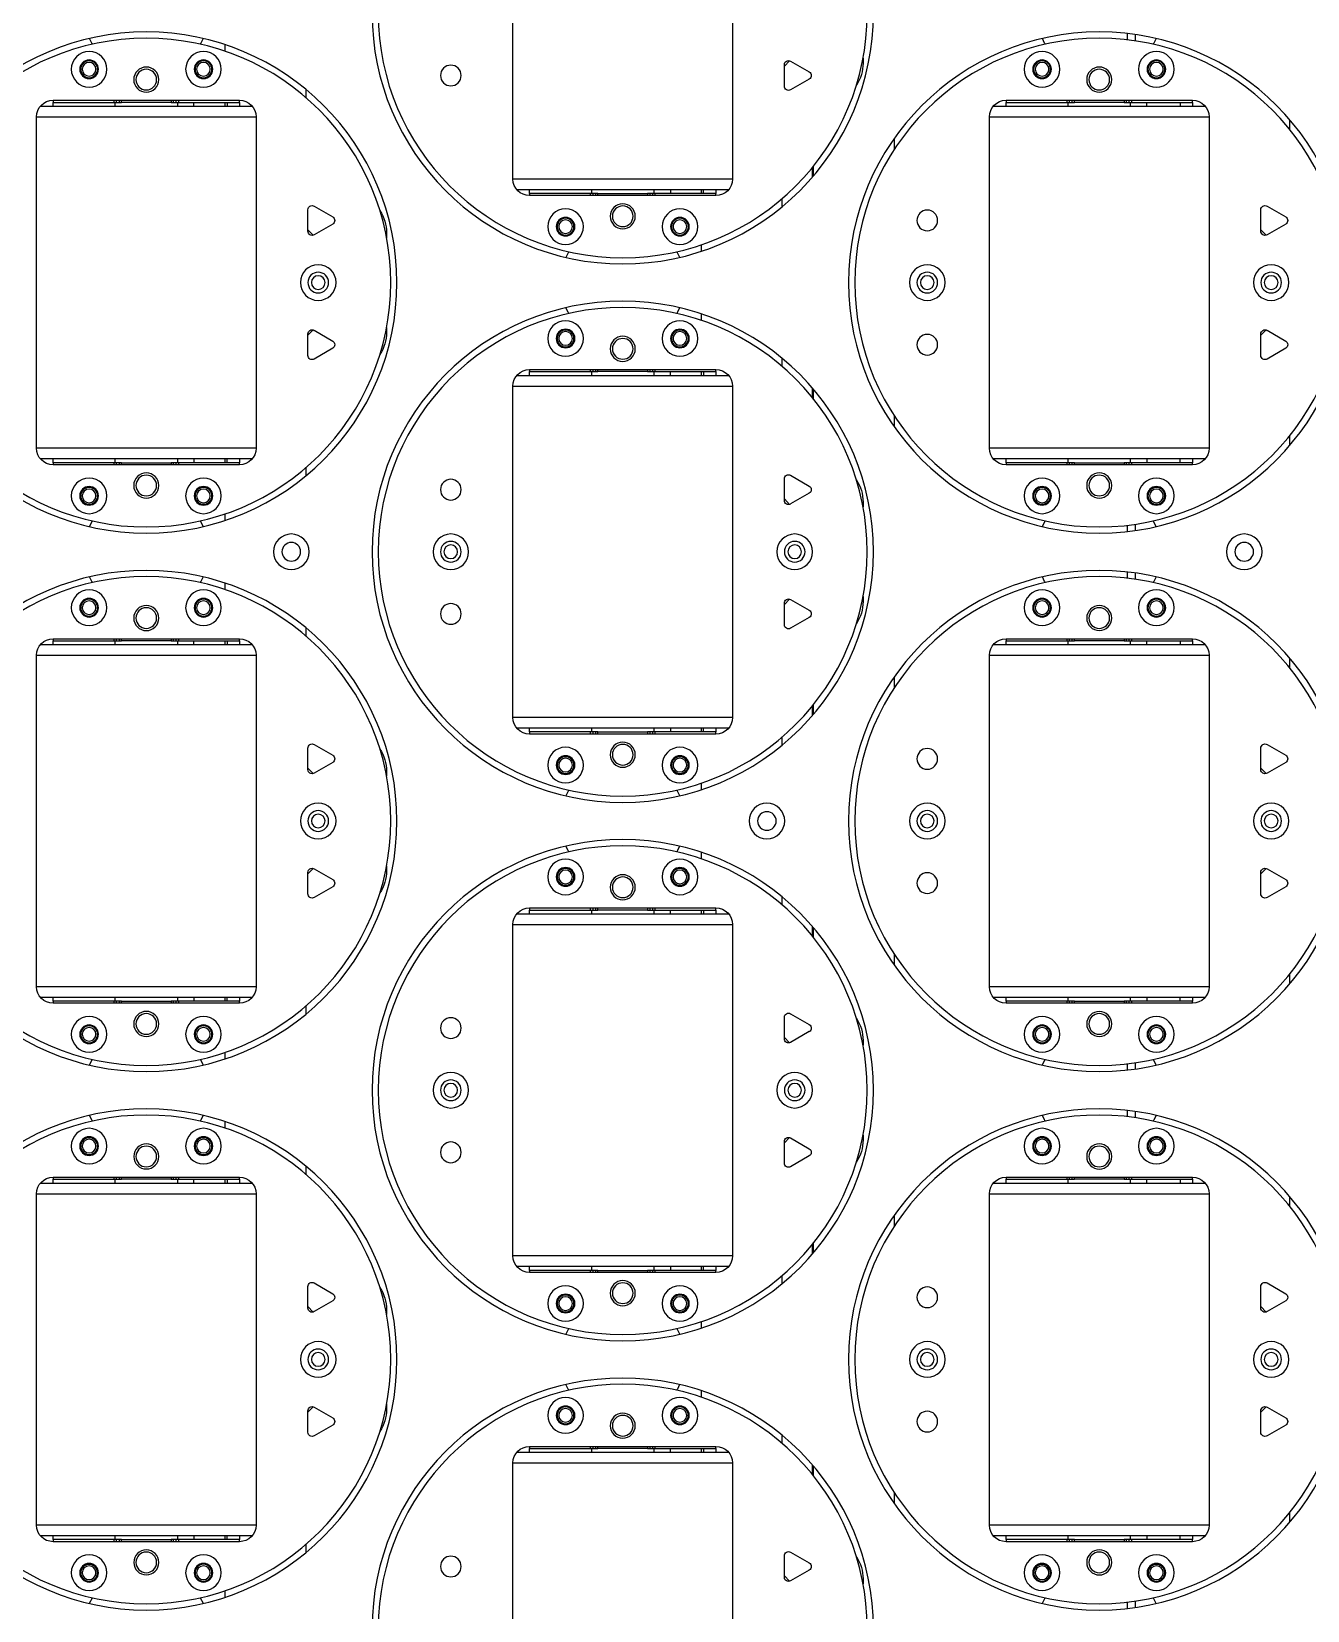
# Model space of a CAD drawing. Header units: millimetres. Extents: x 845401 to 948039, y 511594 to 550263.
# Drawn here: x 916434.9 to 916742.9, y 531556.1 to 531937.3 of the extents above; entities that cross this region are included whole.
import ezdxf

# ---------------------------------------------------------------- set-up
doc = ezdxf.new("R2010")
doc.units = ezdxf.units.MM
doc.layers.add('00', color=7, linetype='Continuous')
doc.layers.add('A-剖-0.10mm.......SECT-L01', color=255, linetype='Continuous', lineweight=18)

# ---------------------------------------------------------------- blocks, each defined once
blk = doc.blocks.new('1260包胶摆轮')
at = {"color": 7, "linetype": 'Continuous', "lineweight": 25}
for p, q in [((4842697.88, 878946.8), (4842697.88, 878866.8)), ((4842750.88, 878866.8), (4842750.88, 878946.8)), ((4842628.38, 878899.24), (4842628.38, 878897.66)), ((4842846.16, 878900.41), (4842846.16, 878901.92)), ((4842763.38, 878894.05), (4842764.64, 878895.36)), ((4842769.38, 878892.66), (4842764.88, 878895.26)), ((4842782.38, 878894.8), (4842782.38, 878895.96)), ((4842763.38, 878894.4), (4842763.38, 878889.2)), ((4842764.88, 878888.33), (4842769.38, 878890.93)), ((4842647.88, 878886.51), (4842647.88, 878888.47)), ((4842583.76, 878884.3), (4842635.01, 878884.3)), ((4842631.88, 878885.8), (4842586.88, 878885.8)), ((4842586.88, 878885.3), (4842586.88, 878885.8)), ((4842601.63, 878885.3), (4842586.88, 878885.3)), ((4842586.88, 878885.3), (4842586.88, 878884.3)), ((4842601.63, 878885.8), (4842601.63, 878885.3)), ((4842602.22, 878885.3), (4842601.63, 878885.3)), ((4842601.88, 878885.3), (4842601.88, 878884.3)), ((4842602.8, 878885.3), (4842602.22, 878885.3)), ((4842603.38, 878885.3), (4842602.8, 878885.3)), ((4842603.38, 878885.8), (4842603.38, 878885.3)), ((4842603.38, 878885.3), (4842615.38, 878885.3)), ((4842615.38, 878885.3), (4842615.38, 878885.8)), ((4842615.97, 878885.3), (4842615.38, 878885.3)), ((4842616.55, 878885.3), (4842615.97, 878885.3)), ((4842617.13, 878885.3), (4842616.55, 878885.3)), ((4842616.88, 878884.3), (4842616.88, 878885.3)), ((4842617.13, 878885.3), (4842617.13, 878885.8)), ((4842631.88, 878885.3), (4842617.13, 878885.3)), ((4842620.88, 878884.3), (4842620.88, 878885.3)), ((4842628.38, 878885.3), (4842628.38, 878884.3)), ((4842628.88, 878885.3), (4842628.88, 878884.3)), ((4842631.88, 878885.8), (4842631.88, 878885.3)), ((4842631.88, 878884.3), (4842631.88, 878885.3)), ((4842813.76, 878884.3), (4842865.01, 878884.3)), ((4842861.88, 878885.8), (4842816.88, 878885.8)), ((4842816.88, 878885.3), (4842816.88, 878885.8)), ((4842831.63, 878885.3), (4842816.88, 878885.3)), ((4842816.88, 878885.3), (4842816.88, 878884.3)), ((4842831.63, 878885.8), (4842831.63, 878885.3)), ((4842832.22, 878885.3), (4842831.63, 878885.3)), ((4842831.88, 878885.3), (4842831.88, 878884.3)), ((4842832.8, 878885.3), (4842832.22, 878885.3)), ((4842833.38, 878885.3), (4842832.8, 878885.3)), ((4842833.38, 878885.8), (4842833.38, 878885.3)), ((4842833.38, 878885.3), (4842845.38, 878885.3)), ((4842845.38, 878885.3), (4842845.38, 878885.8)), ((4842845.97, 878885.3), (4842845.38, 878885.3)), ((4842846.55, 878885.3), (4842845.97, 878885.3)), ((4842847.13, 878885.3), (4842846.55, 878885.3)), ((4842846.88, 878884.3), (4842846.88, 878885.3)), ((4842847.13, 878885.3), (4842847.13, 878885.8)), ((4842861.88, 878885.3), (4842847.13, 878885.3)), ((4842850.88, 878884.3), (4842850.88, 878885.3)), ((4842858.88, 878885.3), (4842858.88, 878884.3)), ((4842861.88, 878885.8), (4842861.88, 878885.3)), ((4842861.88, 878884.3), (4842861.88, 878885.3)), ((4842582.88, 878881.8), (4842582.88, 878801.8)), ((4842635.88, 878801.8), (4842635.88, 878881.8)), ((4842812.88, 878881.8), (4842812.88, 878801.8)), ((4842865.88, 878801.8), (4842865.88, 878881.8)), ((4842885.38, 878881.1), (4842885.38, 878878.74)), ((4842789.88, 878873.9), (4842789.88, 878876.58)), ((4842770.38, 878869.85), (4842770.38, 878867.5)), ((4842750.01, 878864.3), (4842698.76, 878864.3)), ((4842701.88, 878864.3), (4842701.88, 878863.3)), ((4842716.88, 878864.3), (4842716.88, 878863.3)), ((4842731.88, 878863.3), (4842731.88, 878864.3)), ((4842735.88, 878864.3), (4842735.88, 878863.3)), ((4842743.38, 878864.3), (4842743.38, 878863.3)), ((4842743.88, 878863.3), (4842743.88, 878864.3)), ((4842746.88, 878863.3), (4842746.88, 878864.3)), ((4842701.88, 878862.8), (4842701.88, 878863.3)), ((4842701.88, 878863.3), (4842716.63, 878863.3)), ((4842701.88, 878862.8), (4842746.88, 878862.8)), ((4842716.63, 878863.3), (4842716.63, 878862.8)), ((4842716.63, 878863.3), (4842717.22, 878863.3)), ((4842717.22, 878863.3), (4842717.8, 878863.3)), ((4842717.8, 878863.3), (4842718.38, 878863.3)), ((4842730.38, 878863.3), (4842718.38, 878863.3)), ((4842718.38, 878863.3), (4842718.38, 878862.8)), ((4842730.38, 878862.8), (4842730.38, 878863.3)), ((4842730.38, 878863.3), (4842730.97, 878863.3)), ((4842730.97, 878863.3), (4842731.55, 878863.3)), ((4842731.55, 878863.3), (4842732.13, 878863.3)), ((4842732.13, 878863.3), (4842746.88, 878863.3)), ((4842732.13, 878862.8), (4842732.13, 878863.3)), ((4842746.88, 878863.3), (4842746.88, 878862.8)), ((4842762.88, 878862.09), (4842762.88, 878860.13)), ((4842648.38, 878859.4), (4842648.38, 878854.2)), ((4842654.38, 878857.66), (4842649.88, 878860.26)), ((4842878.38, 878859.4), (4842878.38, 878854.2)), ((4842884.38, 878857.66), (4842879.88, 878860.26)), ((4842649.64, 878853.23), (4842648.38, 878854.54)), ((4842649.88, 878853.33), (4842654.38, 878855.93)), ((4842667.38, 878852.63), (4842667.38, 878853.8)), ((4842879.64, 878853.23), (4842878.38, 878854.54)), ((4842879.88, 878853.33), (4842884.38, 878855.93)), ((4842743.38, 878850.94), (4842743.38, 878849.36)), ((4842743.38, 878834.24), (4842743.38, 878832.66)), ((4842648.38, 878829.05), (4842649.64, 878830.36)), ((4842654.38, 878827.66), (4842649.88, 878830.26)), ((4842667.38, 878829.8), (4842667.38, 878830.96)), ((4842878.38, 878829.05), (4842879.64, 878830.36)), ((4842884.38, 878827.66), (4842879.88, 878830.26)), ((4842648.38, 878829.4), (4842648.38, 878824.2)), ((4842878.38, 878829.4), (4842878.38, 878824.2)), ((4842649.88, 878823.33), (4842654.38, 878825.93)), ((4842762.88, 878823.47), (4842762.88, 878821.51)), ((4842879.88, 878823.33), (4842884.38, 878825.93)), ((4842698.76, 878819.3), (4842750.01, 878819.3)), ((4842746.88, 878820.8), (4842701.88, 878820.8)), ((4842701.88, 878820.3), (4842701.88, 878820.8)), ((4842716.63, 878820.3), (4842701.88, 878820.3)), ((4842701.88, 878820.3), (4842701.88, 878819.3)), ((4842716.63, 878820.8), (4842716.63, 878820.3)), ((4842717.22, 878820.3), (4842716.63, 878820.3)), ((4842716.88, 878820.3), (4842716.88, 878819.3)), ((4842717.8, 878820.3), (4842717.22, 878820.3)), ((4842718.38, 878820.3), (4842717.8, 878820.3)), ((4842718.38, 878820.8), (4842718.38, 878820.3)), ((4842718.38, 878820.3), (4842730.38, 878820.3)), ((4842730.38, 878820.3), (4842730.38, 878820.8)), ((4842730.97, 878820.3), (4842730.38, 878820.3)), ((4842731.55, 878820.3), (4842730.97, 878820.3)), ((4842732.13, 878820.3), (4842731.55, 878820.3)), ((4842731.88, 878819.3), (4842731.88, 878820.3)), ((4842732.13, 878820.3), (4842732.13, 878820.8)), ((4842746.88, 878820.3), (4842732.13, 878820.3)), ((4842735.88, 878819.3), (4842735.88, 878820.3)), ((4842743.38, 878820.3), (4842743.38, 878819.3)), ((4842743.88, 878820.3), (4842743.88, 878819.3)), ((4842746.88, 878820.8), (4842746.88, 878820.3)), ((4842746.88, 878819.3), (4842746.88, 878820.3)), ((4842697.88, 878816.8), (4842697.88, 878736.8)), ((4842750.88, 878736.8), (4842750.88, 878816.8)), ((4842770.38, 878816.1), (4842770.38, 878813.74)), ((4842789.88, 878807.01), (4842789.88, 878809.69)), ((4842885.38, 878804.85), (4842885.38, 878802.5)), ((4842635.01, 878799.3), (4842583.76, 878799.3)), ((4842586.88, 878799.3), (4842586.88, 878798.3)), ((4842586.88, 878797.8), (4842586.88, 878798.3)), ((4842586.88, 878798.3), (4842601.63, 878798.3)), ((4842586.88, 878797.8), (4842631.88, 878797.8)), ((4842601.63, 878798.3), (4842601.63, 878797.8)), ((4842601.63, 878798.3), (4842602.22, 878798.3)), ((4842601.88, 878799.3), (4842601.88, 878798.3)), ((4842602.22, 878798.3), (4842602.8, 878798.3)), ((4842602.8, 878798.3), (4842603.38, 878798.3)), ((4842615.38, 878798.3), (4842603.38, 878798.3)), ((4842603.38, 878798.3), (4842603.38, 878797.8)), ((4842615.38, 878797.8), (4842615.38, 878798.3)), ((4842615.38, 878798.3), (4842615.97, 878798.3)), ((4842615.97, 878798.3), (4842616.55, 878798.3)), ((4842616.55, 878798.3), (4842617.13, 878798.3)), ((4842616.88, 878798.3), (4842616.88, 878799.3)), ((4842617.13, 878797.8), (4842617.13, 878798.3)), ((4842617.13, 878798.3), (4842631.88, 878798.3)), ((4842620.88, 878799.3), (4842620.88, 878798.3)), ((4842628.38, 878799.3), (4842628.38, 878798.3)), ((4842628.88, 878798.3), (4842628.88, 878799.3)), ((4842631.88, 878798.3), (4842631.88, 878799.3)), ((4842631.88, 878798.3), (4842631.88, 878797.8)), ((4842647.88, 878795.13), (4842647.88, 878797.09)), ((4842865.01, 878799.3), (4842813.76, 878799.3)), ((4842816.88, 878799.3), (4842816.88, 878798.3)), ((4842816.88, 878797.8), (4842816.88, 878798.3)), ((4842816.88, 878798.3), (4842831.63, 878798.3)), ((4842816.88, 878797.8), (4842861.88, 878797.8)), ((4842831.63, 878798.3), (4842831.63, 878797.8)), ((4842831.63, 878798.3), (4842832.22, 878798.3)), ((4842831.88, 878799.3), (4842831.88, 878798.3)), ((4842832.22, 878798.3), (4842832.8, 878798.3)), ((4842832.8, 878798.3), (4842833.38, 878798.3)), ((4842845.38, 878798.3), (4842833.38, 878798.3)), ((4842833.38, 878798.3), (4842833.38, 878797.8)), ((4842845.38, 878797.8), (4842845.38, 878798.3)), ((4842845.38, 878798.3), (4842845.97, 878798.3)), ((4842845.97, 878798.3), (4842846.55, 878798.3)), ((4842846.55, 878798.3), (4842847.13, 878798.3)), ((4842846.88, 878798.3), (4842846.88, 878799.3)), ((4842847.13, 878798.3), (4842861.88, 878798.3)), ((4842847.13, 878797.8), (4842847.13, 878798.3)), ((4842850.88, 878799.3), (4842850.88, 878798.3)), ((4842858.88, 878798.3), (4842858.88, 878799.3)), ((4842861.88, 878798.3), (4842861.88, 878799.3)), ((4842861.88, 878798.3), (4842861.88, 878797.8)), ((4842763.38, 878794.4), (4842763.38, 878789.2)), ((4842769.38, 878792.66), (4842764.88, 878795.26)), ((4842764.64, 878788.23), (4842763.38, 878789.54)), ((4842764.88, 878788.33), (4842769.38, 878790.93)), ((4842782.38, 878787.63), (4842782.38, 878788.8)), ((4842628.38, 878785.94), (4842628.38, 878784.36)), ((4842846.16, 878781.68), (4842846.16, 878783.19)), ((4842628.38, 878769.24), (4842628.38, 878767.66)), ((4842846.16, 878770.41), (4842846.16, 878771.92)), ((4842763.38, 878764.05), (4842764.64, 878765.36)), ((4842769.38, 878762.66), (4842764.88, 878765.26)), ((4842782.38, 878764.8), (4842782.38, 878765.96)), ((4842763.38, 878764.4), (4842763.38, 878759.2)), ((4842647.88, 878756.51), (4842647.88, 878758.47)), ((4842764.88, 878758.33), (4842769.38, 878760.93)), ((4842583.76, 878754.3), (4842635.01, 878754.3)), ((4842631.88, 878755.8), (4842586.88, 878755.8)), ((4842586.88, 878755.3), (4842586.88, 878755.8)), ((4842601.63, 878755.3), (4842586.88, 878755.3)), ((4842586.88, 878755.3), (4842586.88, 878754.3)), ((4842601.63, 878755.8), (4842601.63, 878755.3)), ((4842602.22, 878755.3), (4842601.63, 878755.3)), ((4842601.88, 878755.3), (4842601.88, 878754.3)), ((4842602.8, 878755.3), (4842602.22, 878755.3)), ((4842603.38, 878755.3), (4842602.8, 878755.3)), ((4842603.38, 878755.8), (4842603.38, 878755.3)), ((4842603.38, 878755.3), (4842615.38, 878755.3)), ((4842615.38, 878755.3), (4842615.38, 878755.8)), ((4842615.97, 878755.3), (4842615.38, 878755.3)), ((4842616.55, 878755.3), (4842615.97, 878755.3)), ((4842617.13, 878755.3), (4842616.55, 878755.3)), ((4842616.88, 878754.3), (4842616.88, 878755.3)), ((4842617.13, 878755.3), (4842617.13, 878755.8)), ((4842631.88, 878755.3), (4842617.13, 878755.3)), ((4842620.88, 878754.3), (4842620.88, 878755.3)), ((4842628.38, 878755.3), (4842628.38, 878754.3)), ((4842628.88, 878755.3), (4842628.88, 878754.3)), ((4842631.88, 878755.8), (4842631.88, 878755.3)), ((4842631.88, 878754.3), (4842631.88, 878755.3)), ((4842813.76, 878754.3), (4842865.01, 878754.3)), ((4842861.88, 878755.8), (4842816.88, 878755.8)), ((4842816.88, 878755.3), (4842816.88, 878755.8)), ((4842831.63, 878755.3), (4842816.88, 878755.3)), ((4842816.88, 878755.3), (4842816.88, 878754.3)), ((4842831.63, 878755.8), (4842831.63, 878755.3)), ((4842832.22, 878755.3), (4842831.63, 878755.3)), ((4842831.88, 878755.3), (4842831.88, 878754.3)), ((4842832.8, 878755.3), (4842832.22, 878755.3)), ((4842833.38, 878755.3), (4842832.8, 878755.3)), ((4842833.38, 878755.8), (4842833.38, 878755.3)), ((4842833.38, 878755.3), (4842845.38, 878755.3)), ((4842845.38, 878755.3), (4842845.38, 878755.8)), ((4842845.97, 878755.3), (4842845.38, 878755.3)), ((4842846.55, 878755.3), (4842845.97, 878755.3)), ((4842847.13, 878755.3), (4842846.55, 878755.3)), ((4842846.88, 878754.3), (4842846.88, 878755.3)), ((4842847.13, 878755.3), (4842847.13, 878755.8)), ((4842861.88, 878755.3), (4842847.13, 878755.3)), ((4842850.88, 878754.3), (4842850.88, 878755.3)), ((4842858.88, 878755.3), (4842858.88, 878754.3)), ((4842861.88, 878755.8), (4842861.88, 878755.3)), ((4842861.88, 878754.3), (4842861.88, 878755.3)), ((4842582.88, 878751.8), (4842582.88, 878671.8)), ((4842635.88, 878671.8), (4842635.88, 878751.8)), ((4842812.88, 878751.8), (4842812.88, 878671.8)), ((4842865.88, 878671.8), (4842865.88, 878751.8)), ((4842885.38, 878751.1), (4842885.38, 878748.74)), ((4842789.88, 878743.9), (4842789.88, 878746.58)), ((4842770.38, 878739.85), (4842770.38, 878737.5)), ((4842750.01, 878734.3), (4842698.76, 878734.3)), ((4842701.88, 878734.3), (4842701.88, 878733.3)), ((4842701.88, 878733.3), (4842716.63, 878733.3)), ((4842701.88, 878732.8), (4842701.88, 878733.3)), ((4842701.88, 878732.8), (4842746.88, 878732.8)), ((4842716.63, 878733.3), (4842716.63, 878732.8)), ((4842716.63, 878733.3), (4842717.22, 878733.3)), ((4842716.88, 878734.3), (4842716.88, 878733.3)), ((4842717.22, 878733.3), (4842717.8, 878733.3)), ((4842717.8, 878733.3), (4842718.38, 878733.3)), ((4842730.38, 878733.3), (4842718.38, 878733.3)), ((4842718.38, 878733.3), (4842718.38, 878732.8)), ((4842730.38, 878732.8), (4842730.38, 878733.3)), ((4842730.38, 878733.3), (4842730.97, 878733.3)), ((4842730.97, 878733.3), (4842731.55, 878733.3)), ((4842731.55, 878733.3), (4842732.13, 878733.3)), ((4842731.88, 878733.3), (4842731.88, 878734.3)), ((4842732.13, 878732.8), (4842732.13, 878733.3)), ((4842732.13, 878733.3), (4842746.88, 878733.3)), ((4842735.88, 878734.3), (4842735.88, 878733.3)), ((4842743.38, 878734.3), (4842743.38, 878733.3)), ((4842743.88, 878733.3), (4842743.88, 878734.3)), ((4842746.88, 878733.3), (4842746.88, 878734.3)), ((4842746.88, 878733.3), (4842746.88, 878732.8)), ((4842762.88, 878732.09), (4842762.88, 878730.13)), ((4842648.38, 878729.4), (4842648.38, 878724.2)), ((4842654.38, 878727.66), (4842649.88, 878730.26)), ((4842878.38, 878729.4), (4842878.38, 878724.2)), ((4842884.38, 878727.66), (4842879.88, 878730.26)), ((4842649.64, 878723.23), (4842648.38, 878724.54)), ((4842649.88, 878723.33), (4842654.38, 878725.93)), ((4842667.38, 878722.63), (4842667.38, 878723.8)), ((4842879.64, 878723.23), (4842878.38, 878724.54)), ((4842879.88, 878723.33), (4842884.38, 878725.93)), ((4842743.38, 878720.94), (4842743.38, 878719.36)), ((4842743.38, 878704.24), (4842743.38, 878702.66)), ((4842648.38, 878699.05), (4842649.64, 878700.36)), ((4842667.38, 878699.8), (4842667.38, 878700.96)), ((4842878.38, 878699.05), (4842879.64, 878700.36)), ((4842648.38, 878699.4), (4842648.38, 878694.2)), ((4842654.38, 878697.66), (4842649.88, 878700.26)), ((4842878.38, 878699.4), (4842878.38, 878694.2)), ((4842884.38, 878697.66), (4842879.88, 878700.26)), ((4842649.88, 878693.33), (4842654.38, 878695.93)), ((4842762.88, 878693.47), (4842762.88, 878691.51)), ((4842879.88, 878693.33), (4842884.38, 878695.93)), ((4842698.76, 878689.3), (4842750.01, 878689.3)), ((4842746.88, 878690.8), (4842701.88, 878690.8)), ((4842701.88, 878690.3), (4842701.88, 878690.8)), ((4842716.63, 878690.3), (4842701.88, 878690.3)), ((4842701.88, 878690.3), (4842701.88, 878689.3)), ((4842716.63, 878690.8), (4842716.63, 878690.3)), ((4842717.22, 878690.3), (4842716.63, 878690.3)), ((4842716.88, 878690.3), (4842716.88, 878689.3)), ((4842717.8, 878690.3), (4842717.22, 878690.3)), ((4842718.38, 878690.3), (4842717.8, 878690.3)), ((4842718.38, 878690.8), (4842718.38, 878690.3)), ((4842718.38, 878690.3), (4842730.38, 878690.3)), ((4842730.38, 878690.3), (4842730.38, 878690.8)), ((4842730.97, 878690.3), (4842730.38, 878690.3)), ((4842731.55, 878690.3), (4842730.97, 878690.3)), ((4842732.13, 878690.3), (4842731.55, 878690.3)), ((4842731.88, 878689.3), (4842731.88, 878690.3)), ((4842732.13, 878690.3), (4842732.13, 878690.8)), ((4842746.88, 878690.3), (4842732.13, 878690.3)), ((4842735.88, 878689.3), (4842735.88, 878690.3)), ((4842743.38, 878690.3), (4842743.38, 878689.3)), ((4842743.88, 878690.3), (4842743.88, 878689.3)), ((4842746.88, 878690.8), (4842746.88, 878690.3)), ((4842746.88, 878689.3), (4842746.88, 878690.3)), ((4842697.88, 878686.8), (4842697.88, 878606.8)), ((4842750.88, 878606.8), (4842750.88, 878686.8)), ((4842770.38, 878686.1), (4842770.38, 878683.74)), ((4842789.88, 878677.01), (4842789.88, 878679.69)), ((4842885.38, 878674.85), (4842885.38, 878672.5)), ((4842635.01, 878669.3), (4842583.76, 878669.3)), ((4842586.88, 878669.3), (4842586.88, 878668.3)), ((4842586.88, 878668.3), (4842601.63, 878668.3)), ((4842586.88, 878667.8), (4842586.88, 878668.3)), ((4842586.88, 878667.8), (4842631.88, 878667.8)), ((4842601.63, 878668.3), (4842601.63, 878667.8)), ((4842601.63, 878668.3), (4842602.22, 878668.3)), ((4842601.88, 878669.3), (4842601.88, 878668.3)), ((4842602.22, 878668.3), (4842602.8, 878668.3)), ((4842602.8, 878668.3), (4842603.38, 878668.3)), ((4842615.38, 878668.3), (4842603.38, 878668.3)), ((4842603.38, 878668.3), (4842603.38, 878667.8)), ((4842615.38, 878667.8), (4842615.38, 878668.3)), ((4842615.38, 878668.3), (4842615.97, 878668.3)), ((4842615.97, 878668.3), (4842616.55, 878668.3)), ((4842616.55, 878668.3), (4842617.13, 878668.3)), ((4842616.88, 878668.3), (4842616.88, 878669.3)), ((4842617.13, 878668.3), (4842631.88, 878668.3)), ((4842617.13, 878667.8), (4842617.13, 878668.3)), ((4842620.88, 878669.3), (4842620.88, 878668.3)), ((4842628.38, 878669.3), (4842628.38, 878668.3)), ((4842628.88, 878668.3), (4842628.88, 878669.3)), ((4842631.88, 878668.3), (4842631.88, 878669.3)), ((4842631.88, 878668.3), (4842631.88, 878667.8)), ((4842647.88, 878665.13), (4842647.88, 878667.09)), ((4842865.01, 878669.3), (4842813.76, 878669.3)), ((4842816.88, 878669.3), (4842816.88, 878668.3)), ((4842816.88, 878667.8), (4842816.88, 878668.3)), ((4842816.88, 878668.3), (4842831.63, 878668.3)), ((4842816.88, 878667.8), (4842861.88, 878667.8)), ((4842831.63, 878668.3), (4842831.63, 878667.8)), ((4842831.63, 878668.3), (4842832.22, 878668.3)), ((4842831.88, 878669.3), (4842831.88, 878668.3)), ((4842832.22, 878668.3), (4842832.8, 878668.3)), ((4842832.8, 878668.3), (4842833.38, 878668.3)), ((4842845.38, 878668.3), (4842833.38, 878668.3)), ((4842833.38, 878668.3), (4842833.38, 878667.8)), ((4842845.38, 878667.8), (4842845.38, 878668.3)), ((4842845.38, 878668.3), (4842845.97, 878668.3)), ((4842845.97, 878668.3), (4842846.55, 878668.3)), ((4842846.55, 878668.3), (4842847.13, 878668.3)), ((4842846.88, 878668.3), (4842846.88, 878669.3)), ((4842847.13, 878667.8), (4842847.13, 878668.3)), ((4842847.13, 878668.3), (4842861.88, 878668.3)), ((4842850.88, 878669.3), (4842850.88, 878668.3)), ((4842858.88, 878668.3), (4842858.88, 878669.3)), ((4842861.88, 878668.3), (4842861.88, 878669.3)), ((4842861.88, 878668.3), (4842861.88, 878667.8)), ((4842763.38, 878664.4), (4842763.38, 878659.2)), ((4842769.38, 878662.66), (4842764.88, 878665.26)), ((4842764.64, 878658.23), (4842763.38, 878659.54)), ((4842764.88, 878658.33), (4842769.38, 878660.93)), ((4842782.38, 878657.63), (4842782.38, 878658.8)), ((4842628.38, 878655.94), (4842628.38, 878654.36)), ((4842846.16, 878651.68), (4842846.16, 878653.19)), ((4842846.16, 878640.41), (4842846.16, 878641.92)), ((4842628.38, 878639.24), (4842628.38, 878637.66)), ((4842782.38, 878634.8), (4842782.38, 878635.96)), ((4842763.38, 878634.05), (4842764.64, 878635.36)), ((4842763.38, 878634.4), (4842763.38, 878629.2)), ((4842769.38, 878632.66), (4842764.88, 878635.26)), ((4842647.88, 878626.51), (4842647.88, 878628.47)), ((4842764.88, 878628.33), (4842769.38, 878630.93)), ((4842583.76, 878624.3), (4842635.01, 878624.3)), ((4842631.88, 878625.8), (4842586.88, 878625.8)), ((4842586.88, 878625.3), (4842586.88, 878625.8)), ((4842601.63, 878625.3), (4842586.88, 878625.3)), ((4842586.88, 878625.3), (4842586.88, 878624.3)), ((4842601.63, 878625.8), (4842601.63, 878625.3)), ((4842602.22, 878625.3), (4842601.63, 878625.3)), ((4842601.88, 878625.3), (4842601.88, 878624.3)), ((4842602.8, 878625.3), (4842602.22, 878625.3)), ((4842603.38, 878625.3), (4842602.8, 878625.3)), ((4842603.38, 878625.8), (4842603.38, 878625.3)), ((4842603.38, 878625.3), (4842615.38, 878625.3)), ((4842615.38, 878625.3), (4842615.38, 878625.8)), ((4842615.97, 878625.3), (4842615.38, 878625.3)), ((4842616.55, 878625.3), (4842615.97, 878625.3)), ((4842617.13, 878625.3), (4842616.55, 878625.3)), ((4842616.88, 878624.3), (4842616.88, 878625.3)), ((4842617.13, 878625.3), (4842617.13, 878625.8)), ((4842631.88, 878625.3), (4842617.13, 878625.3)), ((4842620.88, 878624.3), (4842620.88, 878625.3)), ((4842628.38, 878625.3), (4842628.38, 878624.3)), ((4842628.88, 878625.3), (4842628.88, 878624.3)), ((4842631.88, 878625.8), (4842631.88, 878625.3)), ((4842631.88, 878624.3), (4842631.88, 878625.3)), ((4842813.76, 878624.3), (4842865.01, 878624.3)), ((4842861.88, 878625.8), (4842816.88, 878625.8)), ((4842816.88, 878625.3), (4842816.88, 878625.8)), ((4842831.63, 878625.3), (4842816.88, 878625.3)), ((4842816.88, 878625.3), (4842816.88, 878624.3)), ((4842831.63, 878625.8), (4842831.63, 878625.3)), ((4842832.22, 878625.3), (4842831.63, 878625.3)), ((4842831.88, 878625.3), (4842831.88, 878624.3)), ((4842832.8, 878625.3), (4842832.22, 878625.3)), ((4842833.38, 878625.3), (4842832.8, 878625.3)), ((4842833.38, 878625.8), (4842833.38, 878625.3)), ((4842833.38, 878625.3), (4842845.38, 878625.3)), ((4842845.38, 878625.3), (4842845.38, 878625.8)), ((4842845.97, 878625.3), (4842845.38, 878625.3)), ((4842846.55, 878625.3), (4842845.97, 878625.3)), ((4842847.13, 878625.3), (4842846.55, 878625.3)), ((4842846.88, 878624.3), (4842846.88, 878625.3)), ((4842847.13, 878625.3), (4842847.13, 878625.8)), ((4842861.88, 878625.3), (4842847.13, 878625.3)), ((4842850.88, 878624.3), (4842850.88, 878625.3)), ((4842858.88, 878625.3), (4842858.88, 878624.3)), ((4842861.88, 878625.8), (4842861.88, 878625.3)), ((4842861.88, 878624.3), (4842861.88, 878625.3)), ((4842582.88, 878621.8), (4842582.88, 878541.8)), ((4842635.88, 878541.8), (4842635.88, 878621.8)), ((4842812.88, 878621.8), (4842812.88, 878541.8)), ((4842865.88, 878541.8), (4842865.88, 878621.8)), ((4842885.38, 878621.1), (4842885.38, 878618.74)), ((4842789.88, 878613.9), (4842789.88, 878616.58)), ((4842770.38, 878609.85), (4842770.38, 878607.5)), ((4842750.01, 878604.3), (4842698.76, 878604.3)), ((4842701.88, 878604.3), (4842701.88, 878603.3)), ((4842701.88, 878602.8), (4842701.88, 878603.3)), ((4842701.88, 878603.3), (4842716.63, 878603.3)), ((4842701.88, 878602.8), (4842746.88, 878602.8)), ((4842716.63, 878603.3), (4842716.63, 878602.8)), ((4842716.63, 878603.3), (4842717.22, 878603.3)), ((4842716.88, 878604.3), (4842716.88, 878603.3)), ((4842717.22, 878603.3), (4842717.8, 878603.3)), ((4842717.8, 878603.3), (4842718.38, 878603.3)), ((4842730.38, 878603.3), (4842718.38, 878603.3)), ((4842718.38, 878603.3), (4842718.38, 878602.8)), ((4842730.38, 878602.8), (4842730.38, 878603.3)), ((4842730.38, 878603.3), (4842730.97, 878603.3)), ((4842730.97, 878603.3), (4842731.55, 878603.3)), ((4842731.55, 878603.3), (4842732.13, 878603.3)), ((4842731.88, 878603.3), (4842731.88, 878604.3)), ((4842732.13, 878602.8), (4842732.13, 878603.3)), ((4842732.13, 878603.3), (4842746.88, 878603.3)), ((4842735.88, 878604.3), (4842735.88, 878603.3)), ((4842743.38, 878604.3), (4842743.38, 878603.3)), ((4842743.88, 878603.3), (4842743.88, 878604.3)), ((4842746.88, 878603.3), (4842746.88, 878604.3)), ((4842746.88, 878603.3), (4842746.88, 878602.8)), ((4842762.88, 878602.09), (4842762.88, 878600.13)), ((4842648.38, 878599.4), (4842648.38, 878594.2)), ((4842654.38, 878597.66), (4842649.88, 878600.26)), ((4842878.38, 878599.4), (4842878.38, 878594.2)), ((4842884.38, 878597.66), (4842879.88, 878600.26)), ((4842649.64, 878593.23), (4842648.38, 878594.54)), ((4842649.88, 878593.33), (4842654.38, 878595.93)), ((4842667.38, 878592.63), (4842667.38, 878593.8)), ((4842879.64, 878593.23), (4842878.38, 878594.54)), ((4842879.88, 878593.33), (4842884.38, 878595.93)), ((4842743.38, 878590.94), (4842743.38, 878589.36)), ((4842667.38, 878569.8), (4842667.38, 878570.96)), ((4842743.38, 878574.24), (4842743.38, 878572.66)), ((4842648.38, 878569.05), (4842649.64, 878570.36)), ((4842648.38, 878569.4), (4842648.38, 878564.2)), ((4842654.38, 878567.66), (4842649.88, 878570.26)), ((4842878.38, 878569.05), (4842879.64, 878570.36)), ((4842878.38, 878569.4), (4842878.38, 878564.2)), ((4842884.38, 878567.66), (4842879.88, 878570.26)), ((4842649.88, 878563.33), (4842654.38, 878565.93)), ((4842762.88, 878563.47), (4842762.88, 878561.51)), ((4842879.88, 878563.33), (4842884.38, 878565.93)), ((4842698.76, 878559.3), (4842750.01, 878559.3)), ((4842746.88, 878560.8), (4842701.88, 878560.8)), ((4842701.88, 878560.3), (4842701.88, 878560.8)), ((4842716.63, 878560.3), (4842701.88, 878560.3)), ((4842701.88, 878560.3), (4842701.88, 878559.3)), ((4842716.63, 878560.8), (4842716.63, 878560.3)), ((4842717.22, 878560.3), (4842716.63, 878560.3)), ((4842716.88, 878560.3), (4842716.88, 878559.3)), ((4842717.8, 878560.3), (4842717.22, 878560.3)), ((4842718.38, 878560.3), (4842717.8, 878560.3)), ((4842718.38, 878560.8), (4842718.38, 878560.3)), ((4842718.38, 878560.3), (4842730.38, 878560.3)), ((4842730.38, 878560.3), (4842730.38, 878560.8)), ((4842730.97, 878560.3), (4842730.38, 878560.3)), ((4842731.55, 878560.3), (4842730.97, 878560.3)), ((4842732.13, 878560.3), (4842731.55, 878560.3)), ((4842731.88, 878559.3), (4842731.88, 878560.3)), ((4842732.13, 878560.3), (4842732.13, 878560.8)), ((4842746.88, 878560.3), (4842732.13, 878560.3)), ((4842735.88, 878559.3), (4842735.88, 878560.3)), ((4842743.38, 878560.3), (4842743.38, 878559.3)), ((4842743.88, 878560.3), (4842743.88, 878559.3)), ((4842746.88, 878560.8), (4842746.88, 878560.3)), ((4842746.88, 878559.3), (4842746.88, 878560.3)), ((4842697.88, 878556.8), (4842697.88, 878476.8)), ((4842750.88, 878476.8), (4842750.88, 878556.8)), ((4842770.38, 878556.1), (4842770.38, 878553.74)), ((4842789.88, 878547.01), (4842789.88, 878549.69)), ((4842885.38, 878544.85), (4842885.38, 878542.5)), ((4842635.01, 878539.3), (4842583.76, 878539.3)), ((4842586.88, 878539.3), (4842586.88, 878538.3)), ((4842586.88, 878537.8), (4842586.88, 878538.3)), ((4842586.88, 878538.3), (4842601.63, 878538.3)), ((4842586.88, 878537.8), (4842631.88, 878537.8)), ((4842601.63, 878538.3), (4842601.63, 878537.8)), ((4842601.63, 878538.3), (4842602.22, 878538.3)), ((4842601.88, 878539.3), (4842601.88, 878538.3)), ((4842602.22, 878538.3), (4842602.8, 878538.3)), ((4842602.8, 878538.3), (4842603.38, 878538.3)), ((4842615.38, 878538.3), (4842603.38, 878538.3)), ((4842603.38, 878538.3), (4842603.38, 878537.8)), ((4842615.38, 878537.8), (4842615.38, 878538.3)), ((4842615.38, 878538.3), (4842615.97, 878538.3)), ((4842615.97, 878538.3), (4842616.55, 878538.3)), ((4842616.55, 878538.3), (4842617.13, 878538.3)), ((4842616.88, 878538.3), (4842616.88, 878539.3)), ((4842617.13, 878537.8), (4842617.13, 878538.3)), ((4842617.13, 878538.3), (4842631.88, 878538.3)), ((4842620.88, 878539.3), (4842620.88, 878538.3)), ((4842628.38, 878539.3), (4842628.38, 878538.3)), ((4842628.88, 878538.3), (4842628.88, 878539.3)), ((4842631.88, 878538.3), (4842631.88, 878539.3)), ((4842631.88, 878538.3), (4842631.88, 878537.8)), ((4842647.88, 878535.13), (4842647.88, 878537.09)), ((4842865.01, 878539.3), (4842813.76, 878539.3)), ((4842816.88, 878539.3), (4842816.88, 878538.3)), ((4842816.88, 878537.8), (4842816.88, 878538.3)), ((4842816.88, 878538.3), (4842831.63, 878538.3)), ((4842816.88, 878537.8), (4842861.88, 878537.8)), ((4842831.63, 878538.3), (4842831.63, 878537.8)), ((4842831.63, 878538.3), (4842832.22, 878538.3)), ((4842831.88, 878539.3), (4842831.88, 878538.3)), ((4842832.22, 878538.3), (4842832.8, 878538.3)), ((4842832.8, 878538.3), (4842833.38, 878538.3)), ((4842845.38, 878538.3), (4842833.38, 878538.3)), ((4842833.38, 878538.3), (4842833.38, 878537.8)), ((4842845.38, 878537.8), (4842845.38, 878538.3)), ((4842845.38, 878538.3), (4842845.97, 878538.3)), ((4842845.97, 878538.3), (4842846.55, 878538.3)), ((4842846.55, 878538.3), (4842847.13, 878538.3)), ((4842846.88, 878538.3), (4842846.88, 878539.3)), ((4842847.13, 878538.3), (4842861.88, 878538.3)), ((4842847.13, 878537.8), (4842847.13, 878538.3)), ((4842850.88, 878539.3), (4842850.88, 878538.3)), ((4842858.88, 878538.3), (4842858.88, 878539.3)), ((4842861.88, 878538.3), (4842861.88, 878539.3)), ((4842861.88, 878538.3), (4842861.88, 878537.8)), ((4842763.38, 878534.4), (4842763.38, 878529.2)), ((4842769.38, 878532.66), (4842764.88, 878535.26)), ((4842764.64, 878528.23), (4842763.38, 878529.54)), ((4842764.88, 878528.33), (4842769.38, 878530.93)), ((4842782.38, 878527.63), (4842782.38, 878528.8)), ((4842628.38, 878525.94), (4842628.38, 878524.36)), ((4842846.16, 878521.68), (4842846.16, 878523.19))]:
    blk.add_line(p, q, dxfattribs=at)
at = {"color": 8, "linetype": 'Continuous', "lineweight": 25}
for p, q in [((4842848.16, 878901.66), (4842848.16, 878900.14)), ((4842602.22, 878885.8), (4842602.22, 878885.3)), ((4842602.8, 878885.3), (4842602.8, 878885.8)), ((4842615.97, 878885.8), (4842615.97, 878885.3)), ((4842616.55, 878885.3), (4842616.55, 878885.8)), ((4842832.22, 878885.8), (4842832.22, 878885.3)), ((4842832.8, 878885.3), (4842832.8, 878885.8)), ((4842845.97, 878885.8), (4842845.97, 878885.3)), ((4842846.55, 878885.3), (4842846.55, 878885.8)), ((4842635.88, 878881.8), (4842582.88, 878881.8)), ((4842865.88, 878881.8), (4842812.88, 878881.8)), ((4842770.15, 878869.56), (4842770.15, 878867.23)), ((4842697.88, 878866.8), (4842750.88, 878866.8)), ((4842717.22, 878863.3), (4842717.22, 878862.8)), ((4842717.8, 878862.8), (4842717.8, 878863.3)), ((4842730.97, 878863.3), (4842730.97, 878862.8)), ((4842731.55, 878862.8), (4842731.55, 878863.3)), ((4842717.22, 878820.8), (4842717.22, 878820.3)), ((4842717.8, 878820.3), (4842717.8, 878820.8)), ((4842730.97, 878820.8), (4842730.97, 878820.3)), ((4842731.55, 878820.3), (4842731.55, 878820.8)), ((4842750.88, 878816.8), (4842697.88, 878816.8)), ((4842770.15, 878816.37), (4842770.15, 878814.03)), ((4842582.88, 878801.8), (4842635.88, 878801.8)), ((4842812.88, 878801.8), (4842865.88, 878801.8)), ((4842602.22, 878798.3), (4842602.22, 878797.8)), ((4842602.8, 878797.8), (4842602.8, 878798.3)), ((4842615.97, 878798.3), (4842615.97, 878797.8)), ((4842616.55, 878797.8), (4842616.55, 878798.3)), ((4842832.22, 878798.3), (4842832.22, 878797.8)), ((4842832.8, 878797.8), (4842832.8, 878798.3)), ((4842845.97, 878798.3), (4842845.97, 878797.8)), ((4842846.55, 878797.8), (4842846.55, 878798.3)), ((4842848.16, 878783.45), (4842848.16, 878781.94)), ((4842848.16, 878771.66), (4842848.16, 878770.14)), ((4842602.22, 878755.8), (4842602.22, 878755.3)), ((4842602.8, 878755.3), (4842602.8, 878755.8)), ((4842615.97, 878755.8), (4842615.97, 878755.3)), ((4842616.55, 878755.3), (4842616.55, 878755.8)), ((4842832.22, 878755.8), (4842832.22, 878755.3)), ((4842832.8, 878755.3), (4842832.8, 878755.8)), ((4842845.97, 878755.8), (4842845.97, 878755.3)), ((4842846.55, 878755.3), (4842846.55, 878755.8)), ((4842635.88, 878751.8), (4842582.88, 878751.8)), ((4842865.88, 878751.8), (4842812.88, 878751.8)), ((4842770.15, 878739.56), (4842770.15, 878737.23)), ((4842697.88, 878736.8), (4842750.88, 878736.8)), ((4842717.22, 878733.3), (4842717.22, 878732.8)), ((4842717.8, 878732.8), (4842717.8, 878733.3)), ((4842730.97, 878733.3), (4842730.97, 878732.8)), ((4842731.55, 878732.8), (4842731.55, 878733.3)), ((4842717.22, 878690.8), (4842717.22, 878690.3)), ((4842717.8, 878690.3), (4842717.8, 878690.8)), ((4842730.97, 878690.8), (4842730.97, 878690.3)), ((4842731.55, 878690.3), (4842731.55, 878690.8)), ((4842750.88, 878686.8), (4842697.88, 878686.8)), ((4842770.15, 878686.37), (4842770.15, 878684.03)), ((4842582.88, 878671.8), (4842635.88, 878671.8)), ((4842812.88, 878671.8), (4842865.88, 878671.8)), ((4842602.22, 878668.3), (4842602.22, 878667.8)), ((4842602.8, 878667.8), (4842602.8, 878668.3)), ((4842615.97, 878668.3), (4842615.97, 878667.8)), ((4842616.55, 878667.8), (4842616.55, 878668.3)), ((4842832.22, 878668.3), (4842832.22, 878667.8)), ((4842832.8, 878667.8), (4842832.8, 878668.3)), ((4842845.97, 878668.3), (4842845.97, 878667.8)), ((4842846.55, 878667.8), (4842846.55, 878668.3)), ((4842848.16, 878653.45), (4842848.16, 878651.94)), ((4842848.16, 878641.66), (4842848.16, 878640.14)), ((4842602.22, 878625.8), (4842602.22, 878625.3)), ((4842602.8, 878625.3), (4842602.8, 878625.8)), ((4842615.97, 878625.8), (4842615.97, 878625.3)), ((4842616.55, 878625.3), (4842616.55, 878625.8)), ((4842832.22, 878625.8), (4842832.22, 878625.3)), ((4842832.8, 878625.3), (4842832.8, 878625.8)), ((4842845.97, 878625.8), (4842845.97, 878625.3)), ((4842846.55, 878625.3), (4842846.55, 878625.8)), ((4842635.88, 878621.8), (4842582.88, 878621.8)), ((4842865.88, 878621.8), (4842812.88, 878621.8)), ((4842770.15, 878609.56), (4842770.15, 878607.23)), ((4842697.88, 878606.8), (4842750.88, 878606.8)), ((4842717.22, 878603.3), (4842717.22, 878602.8)), ((4842717.8, 878602.8), (4842717.8, 878603.3)), ((4842730.97, 878603.3), (4842730.97, 878602.8)), ((4842731.55, 878602.8), (4842731.55, 878603.3)), ((4842717.22, 878560.8), (4842717.22, 878560.3)), ((4842717.8, 878560.3), (4842717.8, 878560.8)), ((4842730.97, 878560.8), (4842730.97, 878560.3)), ((4842731.55, 878560.3), (4842731.55, 878560.8)), ((4842750.88, 878556.8), (4842697.88, 878556.8)), ((4842770.15, 878556.37), (4842770.15, 878554.03)), ((4842582.88, 878541.8), (4842635.88, 878541.8)), ((4842812.88, 878541.8), (4842865.88, 878541.8)), ((4842602.22, 878538.3), (4842602.22, 878537.8)), ((4842602.8, 878537.8), (4842602.8, 878538.3)), ((4842615.97, 878538.3), (4842615.97, 878537.8)), ((4842616.55, 878537.8), (4842616.55, 878538.3)), ((4842832.22, 878538.3), (4842832.22, 878537.8)), ((4842832.8, 878537.8), (4842832.8, 878538.3)), ((4842845.97, 878538.3), (4842845.97, 878537.8)), ((4842846.55, 878537.8), (4842846.55, 878538.3)), ((4842848.16, 878523.45), (4842848.16, 878521.94))]:
    blk.add_line(p, q, dxfattribs=at)
at = {"color": 7, "linetype": 'Continuous', "lineweight": 25, "flags": 128}
for points in [[(4842595.67, 878900.72), (4842595.69, 878900.66), (4842596.36, 878899.34)], [(4842622.4, 878899.34), (4842623.07, 878900.66), (4842623.1, 878900.72)], [(4842825.67, 878900.72), (4842825.7, 878900.66), (4842826.37, 878899.34)], [(4842852.4, 878899.34), (4842853.07, 878900.66), (4842853.1, 878900.72)], [(4842711.36, 878849.25), (4842711.2, 878848.96), (4842710.67, 878847.87)], [(4842738.1, 878847.87), (4842737.56, 878848.96), (4842737.4, 878849.25)], [(4842710.67, 878835.72), (4842710.69, 878835.66), (4842711.36, 878834.34)], [(4842737.4, 878834.34), (4842738.07, 878835.66), (4842738.1, 878835.72)], [(4842596.36, 878784.25), (4842596.2, 878783.96), (4842595.67, 878782.87)], [(4842623.1, 878782.87), (4842622.56, 878783.96), (4842622.4, 878784.25)], [(4842826.37, 878784.25), (4842826.21, 878783.96), (4842825.67, 878782.87)], [(4842853.1, 878782.87), (4842852.56, 878783.96), (4842852.4, 878784.25)], [(4842595.67, 878770.72), (4842595.69, 878770.66), (4842596.36, 878769.34)], [(4842622.4, 878769.34), (4842623.07, 878770.66), (4842623.1, 878770.72)], [(4842825.67, 878770.72), (4842825.7, 878770.66), (4842826.37, 878769.34)], [(4842852.4, 878769.34), (4842853.07, 878770.66), (4842853.1, 878770.72)], [(4842711.36, 878719.25), (4842711.2, 878718.96), (4842710.67, 878717.87)], [(4842738.1, 878717.87), (4842737.56, 878718.96), (4842737.4, 878719.25)], [(4842710.67, 878705.72), (4842710.69, 878705.66), (4842711.36, 878704.34)], [(4842737.4, 878704.34), (4842738.07, 878705.66), (4842738.1, 878705.72)], [(4842596.36, 878654.25), (4842596.2, 878653.96), (4842595.67, 878652.87)], [(4842623.1, 878652.87), (4842622.56, 878653.96), (4842622.4, 878654.25)], [(4842826.37, 878654.25), (4842826.21, 878653.96), (4842825.67, 878652.87)], [(4842853.1, 878652.87), (4842852.56, 878653.96), (4842852.4, 878654.25)], [(4842595.67, 878640.72), (4842595.69, 878640.66), (4842596.36, 878639.34)], [(4842622.4, 878639.34), (4842623.07, 878640.66), (4842623.1, 878640.72)], [(4842825.67, 878640.72), (4842825.7, 878640.66), (4842826.37, 878639.34)], [(4842852.4, 878639.34), (4842853.07, 878640.66), (4842853.1, 878640.72)], [(4842711.36, 878589.25), (4842711.2, 878588.96), (4842710.67, 878587.87)], [(4842738.1, 878587.87), (4842737.56, 878588.96), (4842737.4, 878589.25)], [(4842710.67, 878575.72), (4842710.69, 878575.66), (4842711.36, 878574.34)], [(4842737.4, 878574.34), (4842738.07, 878575.66), (4842738.1, 878575.72)], [(4842596.36, 878524.25), (4842596.2, 878523.96), (4842595.67, 878522.87)], [(4842623.1, 878522.87), (4842622.56, 878523.96), (4842622.4, 878524.25)], [(4842826.37, 878524.25), (4842826.21, 878523.96), (4842825.67, 878522.87)], [(4842853.1, 878522.87), (4842852.56, 878523.96), (4842852.4, 878524.25)]]:
    blk.add_lwpolyline(points, dxfattribs=at)
at = {"color": 7, "linetype": 'Continuous', "lineweight": 25}
for centre, radius in [((4842724.38, 878906.8), 60.5), ((4842724.38, 878906.8), 59), ((4842609.38, 878841.8), 60.5), ((4842609.38, 878841.8), 59), ((4842839.38, 878841.8), 60.5), ((4842839.38, 878841.8), 59), ((4842595.58, 878893.3), 4.3), ((4842595.58, 878893.3), 2.25), ((4842595.58, 878893.3), 2.02), ((4842595.58, 878893.3), 1.65), ((4842623.18, 878893.3), 4.3), ((4842623.18, 878893.3), 2.25), ((4842623.18, 878893.3), 2.03), ((4842623.18, 878893.3), 1.65), ((4842825.58, 878893.3), 4.3), ((4842825.58, 878893.3), 2.25), ((4842825.58, 878893.3), 2.02), ((4842825.58, 878893.3), 1.65), ((4842853.18, 878893.3), 4.3), ((4842853.18, 878893.3), 2.25), ((4842853.18, 878893.3), 2.02), ((4842853.18, 878893.3), 1.65), ((4842609.38, 878890.8), 3.02), ((4842609.38, 878890.8), 2.5), ((4842682.88, 878891.8), 2.5), ((4842839.38, 878890.8), 3.03), ((4842839.38, 878890.8), 2.5), ((4842724.38, 878857.8), 3.03), ((4842710.58, 878855.3), 4.3), ((4842710.58, 878855.3), 2.25), ((4842710.58, 878855.3), 2.02), ((4842710.58, 878855.3), 1.65), ((4842724.38, 878857.8), 2.5), ((4842738.18, 878855.3), 4.3), ((4842738.18, 878855.3), 2.25), ((4842738.18, 878855.3), 2.02), ((4842738.18, 878855.3), 1.65), ((4842797.88, 878856.8), 2.5), ((4842650.88, 878841.8), 4.3), ((4842797.88, 878841.8), 4.3), ((4842880.88, 878841.8), 4.3), ((4842650.88, 878841.8), 2.5), ((4842650.88, 878841.8), 1.65), ((4842797.88, 878841.8), 2.5), ((4842797.88, 878841.8), 1.65), ((4842880.88, 878841.8), 2.5), ((4842880.88, 878841.8), 1.65), ((4842724.38, 878776.8), 60.5), ((4842724.38, 878776.8), 59), ((4842710.58, 878828.3), 4.3), ((4842710.58, 878828.3), 2.25), ((4842710.58, 878828.3), 2.03), ((4842710.58, 878828.3), 1.65), ((4842738.18, 878828.3), 4.3), ((4842738.18, 878828.3), 2.25), ((4842738.18, 878828.3), 2.03), ((4842738.18, 878828.3), 1.65), ((4842724.38, 878825.8), 3.03), ((4842724.38, 878825.8), 2.5), ((4842797.88, 878826.8), 2.5), ((4842609.38, 878792.8), 3.02), ((4842839.38, 878792.8), 3.03), ((4842595.58, 878790.3), 4.3), ((4842595.58, 878790.3), 2.25), ((4842595.58, 878790.3), 2.03), ((4842595.58, 878790.3), 1.65), ((4842609.38, 878792.8), 2.5), ((4842623.18, 878790.3), 4.3), ((4842623.18, 878790.3), 2.25), ((4842623.18, 878790.3), 2.03), ((4842623.18, 878790.3), 1.65), ((4842682.88, 878791.8), 2.5), ((4842825.58, 878790.3), 4.3), ((4842825.58, 878790.3), 2.25), ((4842825.58, 878790.3), 2.03), ((4842825.58, 878790.3), 1.65), ((4842839.38, 878792.8), 2.5), ((4842853.18, 878790.3), 4.3), ((4842853.18, 878790.3), 2.25), ((4842853.18, 878790.3), 2.03), ((4842853.18, 878790.3), 1.65), ((4842682.88, 878776.8), 4.3), ((4842765.88, 878776.8), 4.3), ((4842682.88, 878776.8), 2.5), ((4842682.88, 878776.8), 1.65), ((4842765.88, 878776.8), 2.5), ((4842765.88, 878776.8), 1.65), ((4842609.38, 878711.8), 60.5), ((4842609.38, 878711.8), 59), ((4842839.38, 878711.8), 60.5), ((4842839.38, 878711.8), 59), ((4842595.58, 878763.3), 4.3), ((4842595.58, 878763.3), 2.25), ((4842595.58, 878763.3), 2.03), ((4842623.18, 878763.3), 4.3), ((4842623.18, 878763.3), 2.25), ((4842623.18, 878763.3), 2.03), ((4842825.58, 878763.3), 4.3), ((4842825.58, 878763.3), 2.25), ((4842825.58, 878763.3), 2.03), ((4842853.18, 878763.3), 4.3), ((4842853.18, 878763.3), 2.25), ((4842853.18, 878763.3), 2.03), ((4842595.58, 878763.3), 1.65), ((4842609.38, 878760.8), 3.03), ((4842609.38, 878760.8), 2.5), ((4842623.18, 878763.3), 1.65), ((4842682.88, 878761.8), 2.5), ((4842825.58, 878763.3), 1.65), ((4842839.38, 878760.8), 3.02), ((4842839.38, 878760.8), 2.5), ((4842853.18, 878763.3), 1.65), ((4842724.38, 878727.8), 3.03), ((4842710.58, 878725.3), 4.3), ((4842710.58, 878725.3), 2.25), ((4842710.58, 878725.3), 2.03), ((4842724.38, 878727.8), 2.5), ((4842738.18, 878725.3), 4.3), ((4842738.18, 878725.3), 2.25), ((4842738.18, 878725.3), 2.03), ((4842797.88, 878726.8), 2.5), ((4842710.58, 878725.3), 1.65), ((4842738.18, 878725.3), 1.65), ((4842650.88, 878711.8), 4.3), ((4842759.17, 878711.8), 4.3), ((4842797.88, 878711.8), 4.3), ((4842880.88, 878711.8), 4.3), ((4842650.88, 878711.8), 2.5), ((4842650.88, 878711.8), 1.65), ((4842759.17, 878711.8), 2.25), ((4842797.88, 878711.8), 2.5), ((4842797.88, 878711.8), 1.65), ((4842880.88, 878711.8), 2.5), ((4842880.88, 878711.8), 1.65), ((4842724.38, 878646.8), 60.5), ((4842724.38, 878646.8), 59), ((4842710.58, 878698.3), 4.3), ((4842710.58, 878698.3), 2.25), ((4842710.58, 878698.3), 2.02), ((4842738.18, 878698.3), 4.3), ((4842738.18, 878698.3), 2.25), ((4842738.18, 878698.3), 2.02), ((4842710.58, 878698.3), 1.65), ((4842724.38, 878695.8), 3.03), ((4842724.38, 878695.8), 2.5), ((4842738.18, 878698.3), 1.65), ((4842797.88, 878696.8), 2.5), ((4842595.58, 878660.3), 4.3), ((4842595.58, 878660.3), 2.25), ((4842595.58, 878660.3), 2.03), ((4842609.38, 878662.8), 3.03), ((4842609.38, 878662.8), 2.5), ((4842623.18, 878660.3), 4.3), ((4842623.18, 878660.3), 2.25), ((4842623.18, 878660.3), 2.03), ((4842682.88, 878661.8), 2.5), ((4842825.58, 878660.3), 4.3), ((4842825.58, 878660.3), 2.25), ((4842825.58, 878660.3), 2.03), ((4842839.38, 878662.8), 3.02), ((4842839.38, 878662.8), 2.5), ((4842853.18, 878660.3), 4.3), ((4842853.18, 878660.3), 2.25), ((4842853.18, 878660.3), 2.03), ((4842595.58, 878660.3), 1.65), ((4842623.18, 878660.3), 1.65), ((4842825.58, 878660.3), 1.65), ((4842853.18, 878660.3), 1.65), ((4842644.38, 878646.8), 4.3), ((4842682.88, 878646.8), 4.3), ((4842765.88, 878646.8), 4.3), ((4842874.38, 878646.8), 4.3), ((4842644.38, 878646.8), 2.25), ((4842682.88, 878646.8), 2.5), ((4842682.88, 878646.8), 1.65), ((4842765.88, 878646.8), 2.5), ((4842765.88, 878646.8), 1.65), ((4842874.38, 878646.8), 2.25), ((4842609.38, 878581.8), 60.5), ((4842609.38, 878581.8), 59), ((4842839.38, 878581.8), 60.5), ((4842839.38, 878581.8), 59), ((4842595.58, 878633.3), 4.3), ((4842595.58, 878633.3), 2.25), ((4842623.18, 878633.3), 4.3), ((4842623.18, 878633.3), 2.25), ((4842825.58, 878633.3), 4.3), ((4842825.58, 878633.3), 2.25), ((4842853.18, 878633.3), 4.3), ((4842853.18, 878633.3), 2.25), ((4842595.58, 878633.3), 2.03), ((4842595.58, 878633.3), 1.65), ((4842609.38, 878630.8), 3.03), ((4842609.38, 878630.8), 2.5), ((4842623.18, 878633.3), 2.03), ((4842623.18, 878633.3), 1.65), ((4842682.88, 878631.8), 2.5), ((4842825.58, 878633.3), 2.03), ((4842825.58, 878633.3), 1.65), ((4842839.38, 878630.8), 3.03), ((4842839.38, 878630.8), 2.5), ((4842853.18, 878633.3), 2.03), ((4842853.18, 878633.3), 1.65), ((4842710.58, 878595.3), 4.3), ((4842710.58, 878595.3), 2.25), ((4842724.38, 878597.8), 3.03), ((4842724.38, 878597.8), 2.5), ((4842738.18, 878595.3), 4.3), ((4842738.18, 878595.3), 2.25), ((4842797.88, 878596.8), 2.5), ((4842710.58, 878595.3), 2.03), ((4842710.58, 878595.3), 1.65), ((4842738.18, 878595.3), 2.03), ((4842738.18, 878595.3), 1.65), ((4842650.88, 878581.8), 4.3), ((4842797.88, 878581.8), 4.3), ((4842880.88, 878581.8), 4.3), ((4842650.88, 878581.8), 2.5), ((4842650.88, 878581.8), 1.65), ((4842797.88, 878581.8), 2.5), ((4842797.88, 878581.8), 1.65), ((4842880.88, 878581.8), 2.5), ((4842880.88, 878581.8), 1.65), ((4842724.38, 878516.8), 60.5), ((4842724.38, 878516.8), 59), ((4842710.58, 878568.3), 4.3), ((4842738.18, 878568.3), 4.3), ((4842710.58, 878568.3), 2.25), ((4842710.58, 878568.3), 2.03), ((4842710.58, 878568.3), 1.65), ((4842724.38, 878565.8), 3.03), ((4842724.38, 878565.8), 2.5), ((4842738.18, 878568.3), 2.25), ((4842738.18, 878568.3), 2.03), ((4842738.18, 878568.3), 1.65), ((4842797.88, 878566.8), 2.5), ((4842595.58, 878530.3), 4.3), ((4842609.38, 878532.8), 3.03), ((4842609.38, 878532.8), 2.5), ((4842623.18, 878530.3), 4.3), ((4842682.88, 878531.8), 2.5), ((4842825.58, 878530.3), 4.3), ((4842839.38, 878532.8), 3.03), ((4842839.38, 878532.8), 2.5), ((4842853.18, 878530.3), 4.3), ((4842595.58, 878530.3), 2.25), ((4842595.58, 878530.3), 2.03), ((4842595.58, 878530.3), 1.65), ((4842623.18, 878530.3), 2.25), ((4842623.18, 878530.3), 2.03), ((4842623.18, 878530.3), 1.65), ((4842825.58, 878530.3), 2.25), ((4842825.58, 878530.3), 2.03), ((4842825.58, 878530.3), 1.65), ((4842853.18, 878530.3), 2.25), ((4842853.18, 878530.3), 2.03), ((4842853.18, 878530.3), 1.65)]:
    blk.add_circle(centre, radius, dxfattribs=at)
for centre, radius, start, end in [((4842764.38, 878894.4), 1, 60, 180), ((4842772.63, 878894.8), 9.75, 326.5886, 0), ((4842768.88, 878891.8), 1, 300, 60), ((4842764.38, 878889.2), 1, 180, 300), ((4842586.88, 878881.8), 4, 90, 180), ((4842631.88, 878881.8), 4, 0, 90), ((4842816.88, 878881.8), 4, 90, 180), ((4842861.88, 878881.8), 4, 0, 90), ((4842701.88, 878866.8), 4, 180, 270), ((4842746.88, 878866.8), 4, 270, 0), ((4842649.38, 878859.4), 1, 60, 180), ((4842653.88, 878856.8), 1, 300, 60), ((4842657.63, 878853.8), 9.75, 0, 33.4114), ((4842879.38, 878859.4), 1, 60, 180), ((4842883.88, 878856.8), 1, 300, 60), ((4842649.38, 878854.2), 1, 180, 300), ((4842879.38, 878854.2), 1, 180, 300), ((4842649.38, 878829.4), 1, 60, 180), ((4842879.38, 878829.4), 1, 60, 180), ((4842653.88, 878826.8), 1, 300, 60), ((4842657.63, 878829.8), 9.75, 326.5886, 0), ((4842883.88, 878826.8), 1, 300, 60), ((4842649.38, 878824.2), 1, 180, 300), ((4842879.38, 878824.2), 1, 180, 300), ((4842701.88, 878816.8), 4, 90, 180), ((4842746.88, 878816.8), 4, 0, 90), ((4842586.88, 878801.8), 4, 180, 270), ((4842631.88, 878801.8), 4, 270, 0), ((4842816.88, 878801.8), 4, 180, 270), ((4842861.88, 878801.8), 4, 270, 0), ((4842764.38, 878794.4), 1, 60, 180), ((4842768.88, 878791.8), 1, 300, 60), ((4842772.63, 878788.8), 9.75, 0, 33.4114), ((4842764.38, 878789.2), 1, 180, 300), ((4842764.38, 878764.4), 1, 60, 180), ((4842768.88, 878761.8), 1, 300, 60), ((4842772.63, 878764.8), 9.75, 326.5886, 0), ((4842764.38, 878759.2), 1, 180, 300), ((4842586.88, 878751.8), 4, 90, 180), ((4842631.88, 878751.8), 4, 0, 90), ((4842816.88, 878751.8), 4, 90, 180), ((4842861.88, 878751.8), 4, 0, 90), ((4842701.88, 878736.8), 4, 180, 270), ((4842746.88, 878736.8), 4, 270, 0), ((4842649.38, 878729.4), 1, 60, 180), ((4842653.88, 878726.8), 1, 300, 60), ((4842657.63, 878723.8), 9.75, 0, 33.4114), ((4842879.38, 878729.4), 1, 60, 180), ((4842883.88, 878726.8), 1, 300, 60), ((4842649.38, 878724.2), 1, 180, 300), ((4842879.38, 878724.2), 1, 180, 300), ((4842649.38, 878699.4), 1, 60, 180), ((4842879.38, 878699.4), 1, 60, 180), ((4842653.88, 878696.8), 1, 300, 60), ((4842657.63, 878699.8), 9.75, 326.5886, 0), ((4842883.88, 878696.8), 1, 300, 60), ((4842649.38, 878694.2), 1, 180, 300), ((4842879.38, 878694.2), 1, 180, 300), ((4842701.88, 878686.8), 4, 90, 180), ((4842746.88, 878686.8), 4, 0, 90), ((4842586.88, 878671.8), 4, 180, 270), ((4842631.88, 878671.8), 4, 270, 0), ((4842816.88, 878671.8), 4, 180, 270), ((4842861.88, 878671.8), 4, 270, 0), ((4842764.38, 878664.4), 1, 60, 180), ((4842768.88, 878661.8), 1, 300, 60), ((4842772.63, 878658.8), 9.75, 0, 33.4114), ((4842764.38, 878659.2), 1, 180, 300), ((4842764.38, 878634.4), 1, 60, 180), ((4842768.88, 878631.8), 1, 300, 60), ((4842772.63, 878634.8), 9.75, 326.5886, 0), ((4842764.38, 878629.2), 1, 180, 300), ((4842586.88, 878621.8), 4, 90, 180), ((4842631.88, 878621.8), 4, 0, 90), ((4842816.88, 878621.8), 4, 90, 180), ((4842861.88, 878621.8), 4, 0, 90), ((4842701.88, 878606.8), 4, 180, 270), ((4842746.88, 878606.8), 4, 270, 0), ((4842649.38, 878599.4), 1, 60, 180), ((4842653.88, 878596.8), 1, 300, 60), ((4842657.63, 878593.8), 9.75, 0, 33.4114), ((4842879.38, 878599.4), 1, 60, 180), ((4842883.88, 878596.8), 1, 300, 60), ((4842649.38, 878594.2), 1, 180, 300), ((4842879.38, 878594.2), 1, 180, 300), ((4842649.38, 878569.4), 1, 60, 180), ((4842653.88, 878566.8), 1, 300, 60), ((4842657.63, 878569.8), 9.75, 326.5886, 0), ((4842879.38, 878569.4), 1, 60, 180), ((4842883.88, 878566.8), 1, 300, 60), ((4842649.38, 878564.2), 1, 180, 300), ((4842879.38, 878564.2), 1, 180, 300), ((4842701.88, 878556.8), 4, 90, 180), ((4842746.88, 878556.8), 4, 0, 90), ((4842586.88, 878541.8), 4, 180, 270), ((4842631.88, 878541.8), 4, 270, 0), ((4842816.88, 878541.8), 4, 180, 270), ((4842861.88, 878541.8), 4, 270, 0), ((4842764.38, 878534.4), 1, 60, 180), ((4842768.88, 878531.8), 1, 300, 60), ((4842772.63, 878528.8), 9.75, 0, 33.4114), ((4842764.38, 878529.2), 1, 180, 300)]:
    blk.add_arc(centre, radius, start, end, dxfattribs=at)
blk = doc.blocks.new('小盘摆轮加过渡板')
at = {"layer": 'A-剖-0.10mm.......SECT-L01', "color": 1, "xscale": -1, "rotation": 180}
blk.add_blockref('1260包胶摆轮', (-4107700.62, 1220537.36), dxfattribs=at)
blk = doc.blocks.new('C线')
blk.add_blockref('小盘摆轮加过渡板', (263423.7, 128758.97, -3.59))

msp = doc.modelspace()

# ---------------------------------------------------------------- block references
at = {"layer": '00'}
msp.add_blockref('C线', (-81869.83, 61162.22), dxfattribs=at)

doc.saveas('drawing.dxf')
